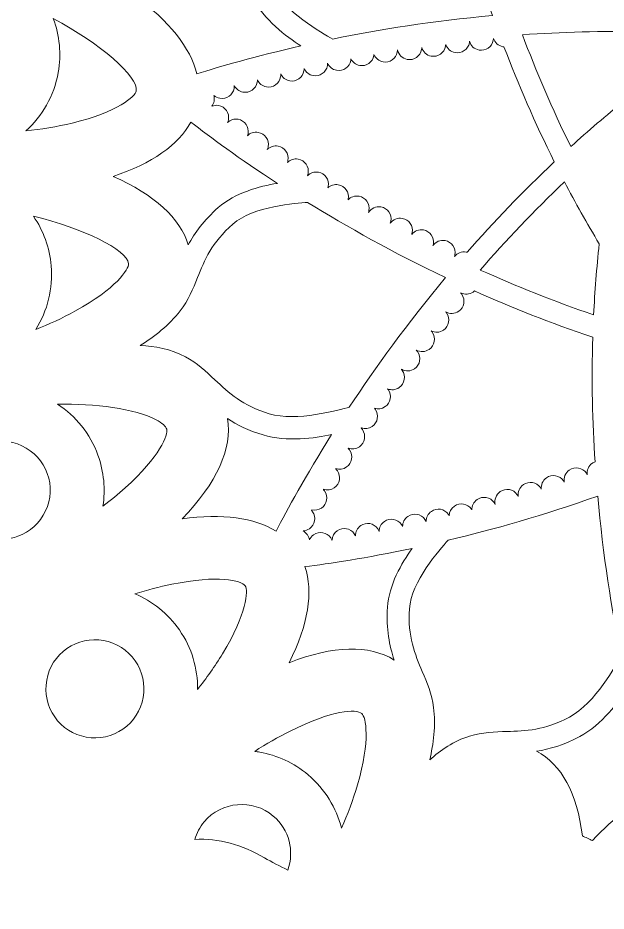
# Model space of a CAD drawing. Header units: millimetres. Extents: x -1844 to 2932, y -490 to 399.
# Drawn here: x 1160.2 to 1217.9, y 77.8 to 165.3 of the extents above; entities that cross this region are included whole.
import ezdxf

# ---------------------------------------------------------------- set-up
doc = ezdxf.new("R2010")
doc.units = ezdxf.units.MM
doc.header["$MEASUREMENT"] = 0
doc.layers.add('Layer 5', color=7, linetype='Continuous')

msp = doc.modelspace()

# ---------------------------------------------------------------- linework, layer by layer
at = {"layer": 'Layer 5', "lineweight": 0}
for points, knots in [([(1650.213, 377.402), (1649.959, 377.497), (1649.698, 377.579), (1649.434, 377.65), (1606.762, 391.275), (1561.291, 398.636), (1514.101, 398.636), (1268.61, 398.636), (1069.601, 199.627), (1069.601, -45.864), (1069.601, -291.355), (1268.61, -490.364), (1514.101, -490.364), (1759.591, -490.364), (1958.601, -291.355), (1958.601, -45.864), (1958.601, 152.148), (1829.122, 319.914), (1650.213, 377.402)], [0, 0, 0, 0, 1, 1, 1, 2, 2, 2, 3, 3, 3, 4, 4, 4, 5, 5, 5, 6, 6, 6, 6]), ([(1195.74, 184.008), (1198.773, 183.807), (1202.4, 180.311), (1202.432, 180.28), (1202.432, 180.28), (1202.432, 180.281), (1202.432, 180.281), (1203.478, 175.887), (1204.887, 170.877), (1206.782, 165.543), (1200.952, 165.017), (1195.653, 164.163), (1191.124, 163.241), (1190.054, 163.832), (1186.379, 165.985), (1185.117, 168.322), (1183.814, 170.735), (1183.759, 172.623), (1183.705, 174.449), (1183.671, 175.628), (1183.635, 176.847), (1183.252, 178.101), (1182.779, 179.65), (1181.853, 180.979), (1180.914, 182.015), (1182.459, 181.66), (1184.333, 181.404), (1186.072, 181.636), (1187.372, 181.809), (1188.496, 182.284), (1189.582, 182.743), (1191.264, 183.454), (1193.004, 184.189), (1195.74, 184.008)], [0, 0, 0, 0, 1, 1, 1, 2, 2, 2, 3, 3, 3, 4, 4, 4, 5, 5, 5, 6, 6, 6, 7, 7, 7, 8, 8, 8, 9, 9, 9, 10, 10, 10, 11, 11, 11, 11]), ([(1181.718, 171.876), (1181.897, 170.523), (1182.29, 169.023), (1183.221, 167.298), (1184.396, 165.123), (1186.581, 163.477), (1188.008, 162.57), (1183.537, 161.555), (1180.03, 160.531), (1177.798, 159.821), (1177.177, 162.377), (1175.111, 164.986), (1171.672, 167.518), (1176.711, 167.744), (1180.148, 169.232), (1181.718, 171.876)], [0, 0, 0, 0, 1, 1, 1, 2, 2, 2, 3, 3, 3, 4, 4, 4, 5, 5, 5, 5]), ([(1163.715, 165.246), (1168.24, 162.865), (1172.113, 159.567), (1171.858, 158.142), (1171.763, 157.613), (1170.052, 156.089), (1165.586, 155.007), (1164.058, 154.636), (1162.489, 154.383), (1161.016, 154.229), (1162.632, 155.678), (1163.795, 157.656), (1164.207, 159.954), (1164.529, 161.757), (1164.337, 163.584), (1163.715, 165.246)], [0, 0, 0, 0, 1, 1, 1, 2, 2, 2, 3, 3, 3, 4, 4, 4, 5, 5, 5, 5]), ([(1214.467, 152.693), (1212.639, 156.411), (1211.067, 160.097), (1209.717, 163.663), (1213.521, 163.928), (1217.527, 164.041), (1221.668, 163.935), (1220.98, 161.752), (1220.346, 159.511), (1219.775, 157.22), (1217.932, 155.744), (1216.163, 154.231), (1214.467, 152.693)], [0, 0, 0, 0, 1, 1, 1, 2, 2, 2, 3, 3, 3, 4, 4, 4, 4]), ([(1179.467, 157.722), (1179.627, 157.58), (1179.825, 157.476), (1180.051, 157.436), (1180.705, 157.319), (1181.33, 157.754), (1181.447, 158.408), (1181.464, 158.5), (1181.467, 158.59), (1181.463, 158.679), (1181.628, 158.355), (1181.933, 158.107), (1182.319, 158.038), (1182.973, 157.921), (1183.598, 158.356), (1183.715, 159.01), (1183.729, 159.089), (1183.735, 159.166), (1183.733, 159.243), (1183.891, 158.894), (1184.212, 158.625), (1184.618, 158.553), (1185.272, 158.436), (1185.897, 158.871), (1186.014, 159.525), (1186.032, 159.628), (1186.033, 159.729), (1186.025, 159.829), (1186.184, 159.482), (1186.503, 159.216), (1186.906, 159.144), (1187.561, 159.027), (1188.186, 159.462), (1188.303, 160.116), (1188.316, 160.192), (1188.321, 160.268), (1188.32, 160.342), (1188.479, 159.997), (1188.798, 159.731), (1189.2, 159.659), (1189.855, 159.542), (1190.48, 159.978), (1190.597, 160.632), (1190.611, 160.711), (1190.616, 160.79), (1190.615, 160.867), (1190.772, 160.517), (1191.094, 160.247), (1191.501, 160.174), (1192.155, 160.057), (1192.78, 160.492), (1192.897, 161.147), (1192.906, 161.195), (1192.905, 161.242), (1192.908, 161.289), (1193.074, 160.967), (1193.378, 160.72), (1193.763, 160.652), (1194.417, 160.535), (1195.042, 160.97), (1195.159, 161.624), (1195.165, 161.654), (1195.163, 161.684), (1195.166, 161.714), (1195.32, 161.354), (1195.645, 161.077), (1196.059, 161.003), (1196.713, 160.886), (1197.338, 161.321), (1197.455, 161.975), (1197.468, 162.044), (1197.471, 162.113), (1197.471, 162.181), (1197.568, 161.713), (1197.938, 161.329), (1198.436, 161.24), (1199.09, 161.123), (1199.715, 161.558), (1199.832, 162.212), (1199.844, 162.281), (1199.847, 162.349), (1199.848, 162.417), (1199.971, 161.991), (1200.322, 161.649), (1200.788, 161.565), (1201.442, 161.448), (1202.067, 161.884), (1202.184, 162.538), (1202.195, 162.598), (1202.196, 162.658), (1202.198, 162.718), (1202.332, 162.312), (1202.673, 161.989), (1203.123, 161.908), (1203.777, 161.791), (1204.403, 162.227), (1204.52, 162.881), (1204.528, 162.926), (1204.527, 162.971), (1204.53, 163.016), (1204.652, 162.587), (1205.004, 162.242), (1205.472, 162.158), (1206.126, 162.041), (1206.751, 162.476), (1206.868, 163.131), (1206.879, 163.19), (1206.88, 163.249), (1206.882, 163.308), (1207.014, 162.898), (1207.357, 162.571), (1207.81, 162.489), (1207.845, 162.483), (1207.879, 162.485), (1207.914, 162.481), (1209.318, 158.81), (1210.951, 155.021), (1212.852, 151.202), (1209.744, 148.278), (1206.9, 145.29), (1204.31, 142.333), (1204.276, 142.342), (1204.245, 142.355), (1204.21, 142.362), (1203.756, 142.443), (1203.321, 142.255), (1203.055, 141.916), (1203.074, 141.972), (1203.093, 142.027), (1203.104, 142.087), (1203.221, 142.741), (1202.785, 143.366), (1202.131, 143.483), (1201.663, 143.567), (1201.213, 143.365), (1200.95, 143.005), (1200.963, 143.048), (1200.979, 143.09), (1200.988, 143.135), (1201.105, 143.79), (1200.669, 144.415), (1200.015, 144.532), (1199.565, 144.612), (1199.133, 144.427), (1198.866, 144.093), (1198.885, 144.15), (1198.905, 144.206), (1198.916, 144.267), (1199.032, 144.921), (1198.597, 145.546), (1197.943, 145.663), (1197.477, 145.746), (1197.03, 145.546), (1196.766, 145.19), (1196.789, 145.254), (1196.81, 145.319), (1196.823, 145.387), (1196.94, 146.042), (1196.504, 146.667), (1195.85, 146.784), (1195.352, 146.873), (1194.872, 146.64), (1194.619, 146.236), (1194.642, 146.299), (1194.663, 146.365), (1194.675, 146.434), (1194.792, 147.088), (1194.357, 147.713), (1193.703, 147.83), (1193.289, 147.904), (1192.888, 147.756), (1192.619, 147.473), (1192.626, 147.502), (1192.638, 147.529), (1192.643, 147.559), (1192.76, 148.213), (1192.325, 148.838), (1191.671, 148.955), (1191.286, 149.024), (1190.915, 148.898), (1190.648, 148.653), (1190.662, 148.699), (1190.678, 148.743), (1190.687, 148.791), (1190.804, 149.445), (1190.369, 150.07), (1189.714, 150.187), (1189.308, 150.26), (1188.912, 150.119), (1188.643, 149.844), (1188.671, 149.916), (1188.694, 149.992), (1188.708, 150.071), (1188.825, 150.725), (1188.389, 151.351), (1187.735, 151.468), (1187.332, 151.54), (1186.942, 151.401), (1186.673, 151.132), (1186.699, 151.202), (1186.721, 151.274), (1186.735, 151.35), (1186.852, 152.004), (1186.416, 152.629), (1185.762, 152.746), (1185.358, 152.818), (1184.967, 152.679), (1184.698, 152.409), (1184.739, 152.5), (1184.774, 152.595), (1184.793, 152.698), (1184.91, 153.352), (1184.474, 153.977), (1183.82, 154.094), (1183.414, 154.167), (1183.02, 154.026), (1182.751, 153.754), (1182.779, 153.825), (1182.801, 153.9), (1182.815, 153.978), (1182.932, 154.632), (1182.497, 155.257), (1181.843, 155.374), (1181.457, 155.443), (1181.084, 155.317), (1180.817, 155.07), (1180.852, 155.152), (1180.88, 155.237), (1180.896, 155.329), (1181.014, 155.983), (1180.578, 156.608), (1179.924, 156.725), (1179.698, 156.766), (1179.476, 156.737), (1179.276, 156.659), (1179.377, 156.8), (1179.452, 156.962), (1179.485, 157.144), (1179.486, 157.153), (1179.486, 157.161), (1179.487, 157.17), (1179.489, 157.178), (1179.492, 157.186), (1179.494, 157.195), (1179.526, 157.377), (1179.512, 157.555), (1179.467, 157.722)], [0, 0, 0, 0, 1, 1, 1, 2, 2, 2, 3, 3, 3, 4, 4, 4, 5, 5, 5, 6, 6, 6, 7, 7, 7, 8, 8, 8, 9, 9, 9, 10, 10, 10, 11, 11, 11, 12, 12, 12, 13, 13, 13, 14, 14, 14, 15, 15, 15, 16, 16, 16, 17, 17, 17, 18, 18, 18, 19, 19, 19, 20, 20, 20, 21, 21, 21, 22, 22, 22, 23, 23, 23, 24, 24, 24, 25, 25, 25, 26, 26, 26, 27, 27, 27, 28, 28, 28, 29, 29, 29, 30, 30, 30, 31, 31, 31, 32, 32, 32, 33, 33, 33, 34, 34, 34, 35, 35, 35, 36, 36, 36, 37, 37, 37, 38, 38, 38, 39, 39, 39, 40, 40, 40, 41, 41, 41, 42, 42, 42, 43, 43, 43, 44, 44, 44, 45, 45, 45, 46, 46, 46, 47, 47, 47, 48, 48, 48, 49, 49, 49, 50, 50, 50, 51, 51, 51, 52, 52, 52, 53, 53, 53, 54, 54, 54, 55, 55, 55, 56, 56, 56, 57, 57, 57, 58, 58, 58, 59, 59, 59, 60, 60, 60, 61, 61, 61, 62, 62, 62, 63, 63, 63, 64, 64, 64, 65, 65, 65, 66, 66, 66, 67, 67, 67, 68, 68, 68, 69, 69, 69, 70, 70, 70, 71, 71, 71, 72, 72, 72, 73, 73, 73, 74, 74, 74, 75, 75, 75, 76, 76, 76, 77, 77, 77, 78, 78, 78, 79, 79, 79, 80, 80, 80, 81, 81, 81, 82, 82, 82, 82]), ([(1185.699, 149.092), (1183.92, 148.807), (1181.549, 148.166), (1179.903, 146.724), (1178.469, 145.468), (1177.588, 144.235), (1176.952, 143.06), (1176.155, 145.703), (1173.652, 147.986), (1169.588, 149.77), (1173.415, 151.046), (1175.991, 152.854), (1177.203, 155.097), (1179.076, 153.647), (1181.963, 151.521), (1185.699, 149.092)], [0, 0, 0, 0, 1, 1, 1, 2, 2, 2, 3, 3, 3, 4, 4, 4, 5, 5, 5, 5]), ([(1216.707, 136.202), (1212.786, 137.538), (1209.068, 139.033), (1205.591, 140.6), (1208.095, 143.477), (1210.847, 146.389), (1213.85, 149.242), (1214.907, 147.213), (1216.043, 145.18), (1217.26, 143.156), (1217, 140.809), (1216.819, 138.488), (1216.707, 136.202)], [0, 0, 0, 0, 1, 1, 1, 2, 2, 2, 3, 3, 3, 4, 4, 4, 4]), ([(1172.247, 133.21), (1173.591, 134.051), (1175.098, 135.195), (1176.163, 136.589), (1176.96, 137.631), (1177.419, 138.761), (1177.862, 139.854), (1178.549, 141.546), (1179.26, 143.296), (1181.323, 145.103), (1183.321, 146.853), (1187.576, 147.173), (1188.648, 147.226), (1192.503, 144.851), (1197.057, 142.294), (1202.187, 139.854), (1198.439, 135.362), (1195.298, 131.015), (1192.748, 127.161), (1191.77, 126.871), (1187.536, 125.713), (1184.902, 126.5), (1182.275, 127.284), (1180.901, 128.58), (1179.572, 129.833), (1178.714, 130.642), (1177.827, 131.479), (1176.669, 132.095), (1175.239, 132.856), (1173.645, 133.141), (1172.247, 133.21)], [0, 0, 0, 0, 1, 1, 1, 2, 2, 2, 3, 3, 3, 4, 4, 4, 5, 5, 5, 6, 6, 6, 7, 7, 7, 8, 8, 8, 9, 9, 9, 10, 10, 10, 10]), ([(1163.513, 140.998), (1163.36, 142.791), (1162.748, 144.456), (1161.779, 145.866), (1166.627, 144.706), (1170.976, 142.598), (1171.093, 141.217), (1171.139, 140.681), (1169.881, 138.767), (1165.847, 136.565), (1164.588, 135.878), (1163.271, 135.276), (1161.999, 134.773), (1163.167, 136.621), (1163.701, 138.786), (1163.513, 140.998)], [0, 0, 0, 0, 1, 1, 1, 2, 2, 2, 3, 3, 3, 4, 4, 4, 5, 5, 5, 5]), ([(1216.078, 120.528), (1216.052, 120.58), (1216.026, 120.633), (1215.991, 120.683), (1215.612, 121.228), (1214.862, 121.362), (1214.316, 120.982), (1213.926, 120.711), (1213.751, 120.25), (1213.819, 119.809), (1213.798, 119.849), (1213.78, 119.89), (1213.754, 119.928), (1213.374, 120.473), (1212.624, 120.607), (1212.079, 120.227), (1211.703, 119.966), (1211.528, 119.53), (1211.576, 119.105), (1211.55, 119.159), (1211.524, 119.212), (1211.488, 119.263), (1211.109, 119.808), (1210.359, 119.942), (1209.813, 119.562), (1209.425, 119.292), (1209.25, 118.834), (1209.316, 118.396), (1209.287, 118.457), (1209.256, 118.518), (1209.216, 118.575), (1208.836, 119.12), (1208.086, 119.255), (1207.541, 118.875), (1207.126, 118.585), (1206.951, 118.082), (1207.058, 117.617), (1207.029, 117.678), (1206.998, 117.739), (1206.958, 117.797), (1206.578, 118.342), (1205.828, 118.476), (1205.283, 118.096), (1204.938, 117.856), (1204.759, 117.468), (1204.769, 117.077), (1204.754, 117.103), (1204.743, 117.13), (1204.725, 117.155), (1204.346, 117.701), (1203.596, 117.835), (1203.05, 117.455), (1202.73, 117.232), (1202.556, 116.88), (1202.54, 116.518), (1202.518, 116.56), (1202.499, 116.603), (1202.471, 116.643), (1202.091, 117.189), (1201.341, 117.323), (1200.796, 116.943), (1200.457, 116.707), (1200.277, 116.327), (1200.281, 115.943), (1200.25, 116.014), (1200.212, 116.083), (1200.166, 116.149), (1199.786, 116.694), (1199.036, 116.829), (1198.491, 116.449), (1198.155, 116.215), (1197.977, 115.84), (1197.977, 115.46), (1197.947, 115.528), (1197.911, 115.595), (1197.867, 115.658), (1197.487, 116.203), (1196.737, 116.338), (1196.192, 115.958), (1195.855, 115.723), (1195.677, 115.348), (1195.677, 114.967), (1195.643, 115.06), (1195.6, 115.152), (1195.54, 115.238), (1195.16, 115.783), (1194.411, 115.917), (1193.865, 115.538), (1193.527, 115.302), (1193.348, 114.924), (1193.351, 114.541), (1193.32, 114.611), (1193.283, 114.68), (1193.237, 114.745), (1192.857, 115.29), (1192.107, 115.424), (1191.562, 115.044), (1191.241, 114.82), (1191.066, 114.467), (1191.052, 114.104), (1191.019, 114.186), (1190.978, 114.267), (1190.925, 114.343), (1190.545, 114.889), (1189.795, 115.023), (1189.25, 114.643), (1189.061, 114.511), (1188.925, 114.335), (1188.839, 114.138), (1188.81, 114.309), (1188.749, 114.477), (1188.643, 114.629), (1188.638, 114.636), (1188.632, 114.642), (1188.627, 114.649), (1188.622, 114.656), (1188.619, 114.664), (1188.614, 114.671), (1188.508, 114.822), (1188.372, 114.939), (1188.221, 115.025), (1188.435, 115.037), (1188.649, 115.104), (1188.837, 115.235), (1189.383, 115.615), (1189.517, 116.365), (1189.137, 116.91), (1189.11, 116.949), (1189.075, 116.98), (1189.044, 117.014), (1189.057, 117.038), (1189.071, 117.062), (1189.084, 117.086), (1189.397, 117.02), (1189.732, 117.068), (1190.015, 117.265), (1190.561, 117.645), (1190.695, 118.395), (1190.315, 118.94), (1190.283, 118.986), (1190.244, 119.026), (1190.207, 119.066), (1190.213, 119.078), (1190.22, 119.09), (1190.227, 119.101), (1190.571, 118.992), (1190.958, 119.032), (1191.276, 119.254), (1191.822, 119.634), (1191.956, 120.384), (1191.576, 120.929), (1191.529, 120.997), (1191.473, 121.055), (1191.414, 121.109), (1191.42, 121.119), (1191.425, 121.128), (1191.431, 121.137), (1191.774, 121.029), (1192.159, 121.069), (1192.477, 121.291), (1193.022, 121.671), (1193.156, 122.42), (1192.777, 122.966), (1192.738, 123.021), (1192.694, 123.069), (1192.649, 123.115), (1192.652, 123.12), (1192.655, 123.125), (1192.658, 123.131), (1193.009, 123.011), (1193.408, 123.05), (1193.735, 123.277), (1194.28, 123.657), (1194.414, 124.407), (1194.034, 124.952), (1193.998, 125.005), (1193.955, 125.05), (1193.913, 125.094), (1193.918, 125.103), (1193.923, 125.111), (1193.929, 125.119), (1194.277, 125.003), (1194.673, 125.042), (1194.997, 125.268), (1195.543, 125.648), (1195.677, 126.398), (1195.297, 126.943), (1195.27, 126.982), (1195.237, 127.014), (1195.206, 127.048), (1195.207, 127.049), (1195.207, 127.05), (1195.208, 127.051), (1195.552, 126.942), (1195.94, 126.983), (1196.259, 127.205), (1196.804, 127.585), (1196.938, 128.335), (1196.559, 128.88), (1196.543, 128.903), (1196.523, 128.921), (1196.506, 128.942), (1196.506, 128.943), (1196.507, 128.945), (1196.508, 128.946), (1196.87, 128.805), (1197.292, 128.838), (1197.635, 129.077), (1198.18, 129.457), (1198.314, 130.207), (1197.934, 130.752), (1197.911, 130.786), (1197.883, 130.814), (1197.856, 130.843), (1197.862, 130.851), (1197.868, 130.859), (1197.874, 130.868), (1198.263, 130.649), (1198.757, 130.653), (1199.148, 130.925), (1199.693, 131.305), (1199.827, 132.055), (1199.447, 132.6), (1199.407, 132.658), (1199.361, 132.708), (1199.314, 132.756), (1199.702, 132.542), (1200.192, 132.548), (1200.58, 132.818), (1201.126, 133.198), (1201.26, 133.948), (1200.88, 134.493), (1200.845, 134.544), (1200.804, 134.587), (1200.763, 134.63), (1201.144, 134.438), (1201.614, 134.451), (1201.989, 134.712), (1202.535, 135.092), (1202.669, 135.842), (1202.289, 136.387), (1202.263, 136.425), (1202.23, 136.456), (1202.201, 136.49), (1202.59, 136.273), (1203.083, 136.278), (1203.473, 136.55), (1204.019, 136.929), (1204.153, 137.679), (1203.773, 138.225), (1203.743, 138.268), (1203.708, 138.304), (1203.673, 138.342), (1203.675, 138.344), (1203.677, 138.347), (1203.679, 138.35), (1204.059, 138.165), (1204.522, 138.179), (1204.893, 138.438), (1204.94, 138.471), (1204.98, 138.51), (1205.021, 138.548), (1208.648, 136.924), (1212.525, 135.378), (1216.62, 134.005), (1216.491, 129.777), (1216.589, 125.686), (1216.844, 121.794), (1216.752, 121.76), (1216.663, 121.718), (1216.579, 121.659), (1216.201, 121.396), (1216.026, 120.955), (1216.078, 120.528)], [0, 0, 0, 0, 1, 1, 1, 2, 2, 2, 3, 3, 3, 4, 4, 4, 5, 5, 5, 6, 6, 6, 7, 7, 7, 8, 8, 8, 9, 9, 9, 10, 10, 10, 11, 11, 11, 12, 12, 12, 13, 13, 13, 14, 14, 14, 15, 15, 15, 16, 16, 16, 17, 17, 17, 18, 18, 18, 19, 19, 19, 20, 20, 20, 21, 21, 21, 22, 22, 22, 23, 23, 23, 24, 24, 24, 25, 25, 25, 26, 26, 26, 27, 27, 27, 28, 28, 28, 29, 29, 29, 30, 30, 30, 31, 31, 31, 32, 32, 32, 33, 33, 33, 34, 34, 34, 35, 35, 35, 36, 36, 36, 37, 37, 37, 38, 38, 38, 39, 39, 39, 40, 40, 40, 41, 41, 41, 42, 42, 42, 43, 43, 43, 44, 44, 44, 45, 45, 45, 46, 46, 46, 47, 47, 47, 48, 48, 48, 49, 49, 49, 50, 50, 50, 51, 51, 51, 52, 52, 52, 53, 53, 53, 54, 54, 54, 55, 55, 55, 56, 56, 56, 57, 57, 57, 58, 58, 58, 59, 59, 59, 60, 60, 60, 61, 61, 61, 62, 62, 62, 63, 63, 63, 64, 64, 64, 65, 65, 65, 66, 66, 66, 67, 67, 67, 68, 68, 68, 69, 69, 69, 70, 70, 70, 71, 71, 71, 72, 72, 72, 73, 73, 73, 74, 74, 74, 75, 75, 75, 76, 76, 76, 77, 77, 77, 78, 78, 78, 79, 79, 79, 80, 80, 80, 81, 81, 81, 82, 82, 82, 83, 83, 83, 84, 84, 84, 85, 85, 85, 86, 86, 86, 87, 87, 87, 88, 88, 88, 89, 89, 89, 90, 90, 90, 91, 91, 91, 91]), ([(1168.1, 122.446), (1167.329, 124.58), (1165.909, 126.296), (1164.143, 127.452), (1167.756, 127.511), (1171.75, 127.02), (1173.815, 125.918), (1174.385, 125.614), (1174.771, 125.273), (1174.847, 125.006), (1174.996, 124.481), (1174.176, 122.304), (1170.772, 119.253), (1170.084, 118.637), (1169.347, 118.033), (1168.585, 117.457), (1168.842, 119.099), (1168.691, 120.81), (1168.1, 122.446)], [0, 0, 0, 0, 1, 1, 1, 2, 2, 2, 3, 3, 3, 4, 4, 4, 5, 5, 5, 6, 6, 6, 6]), ([(1180.798, 126.033), (1181.731, 125.423), (1182.849, 124.864), (1184.286, 124.435), (1186.654, 123.727), (1189.364, 124.108), (1191.014, 124.477), (1188.446, 120.399), (1186.637, 117.068), (1185.577, 115.002), (1183.434, 116.321), (1180.318, 116.737), (1176.355, 116.212), (1179.764, 119.722), (1181.282, 123.076), (1180.798, 126.033)], [0, 0, 0, 0, 1, 1, 1, 2, 2, 2, 3, 3, 3, 4, 4, 4, 5, 5, 5, 5]), ([(1155.186, 115.645), (1154.604, 116.355), (1154.179, 117.173), (1153.923, 118.076), (1153.891, 118.19), (1153.863, 118.304), (1153.837, 118.419), (1153.558, 120.634), (1154.869, 122.782), (1156.974, 123.543), (1158.18, 123.978), (1159.487, 123.916), (1160.65, 123.37), (1161.815, 122.823), (1162.697, 121.858), (1163.132, 120.652), (1163.568, 119.446), (1163.506, 118.141), (1162.96, 116.976), (1162.413, 115.811), (1161.448, 114.93), (1160.242, 114.494), (1160.242, 114.494), (1160.242, 114.494), (1160.242, 114.494), (1158.483, 113.859), (1156.506, 114.312), (1155.186, 115.645)], [0, 0, 0, 0, 1, 1, 1, 2, 2, 2, 3, 3, 3, 4, 4, 4, 5, 5, 5, 6, 6, 6, 7, 7, 7, 8, 8, 8, 9, 9, 9, 9]), ([(1201.01, 97.729), (1200.836, 99.029), (1200.362, 100.153), (1199.903, 101.239), (1199.192, 102.922), (1198.457, 104.661), (1198.638, 107.398), (1198.81, 109.996), (1201.608, 113.215), (1202.426, 114.104), (1206.805, 115.148), (1211.793, 116.553), (1217.103, 118.44), (1217.629, 112.616), (1218.481, 107.322), (1219.402, 102.797), (1218.92, 101.9), (1216.899, 98.165), (1214.324, 96.774), (1211.91, 95.471), (1210.023, 95.416), (1208.197, 95.362), (1207.018, 95.328), (1205.799, 95.292), (1204.545, 94.909), (1202.996, 94.436), (1201.667, 93.51), (1200.63, 92.571), (1200.986, 94.116), (1201.242, 95.99), (1201.01, 97.729)], [0, 0, 0, 0, 1, 1, 1, 2, 2, 2, 3, 3, 3, 4, 4, 4, 5, 5, 5, 6, 6, 6, 7, 7, 7, 8, 8, 8, 9, 9, 9, 10, 10, 10, 10]), ([(1197.148, 102.369), (1194.695, 103.886), (1191.186, 103.797), (1186.852, 102.106), (1188.72, 105.844), (1189.242, 109.038), (1188.393, 111.519), (1190.737, 111.811), (1194.383, 112.352), (1198.911, 113.312), (1197.855, 111.852), (1196.632, 109.723), (1196.488, 107.54), (1196.345, 105.389), (1196.682, 103.757), (1197.148, 102.369)], [0, 0, 0, 0, 1, 1, 1, 2, 2, 2, 3, 3, 3, 4, 4, 4, 5, 5, 5, 5]), ([(1171.722, 108.852), (1172.908, 109.222), (1174.143, 109.545), (1175.349, 109.791), (1179.895, 110.72), (1182.139, 110.204), (1182.537, 109.631), (1182.844, 109.19), (1182.712, 106.903), (1180.319, 102.98), (1179.569, 101.75), (1178.725, 100.565), (1177.871, 99.489), (1177.889, 101.516), (1177.307, 103.558), (1176.085, 105.314), (1174.958, 106.931), (1173.434, 108.132), (1171.722, 108.852)], [0, 0, 0, 0, 1, 1, 1, 2, 2, 2, 3, 3, 3, 4, 4, 4, 5, 5, 5, 6, 6, 6, 6]), ([(1163.072, 100.392), (1163.298, 101.659), (1164.003, 102.76), (1165.055, 103.493), (1166.107, 104.225), (1167.383, 104.504), (1168.65, 104.278), (1169.917, 104.051), (1171.018, 103.347), (1171.751, 102.295), (1172.483, 101.243), (1172.762, 99.966), (1172.535, 98.699), (1172.309, 97.433), (1171.605, 96.332), (1170.553, 95.599), (1169.501, 94.866), (1168.224, 94.587), (1166.957, 94.814), (1165.691, 95.04), (1164.589, 95.744), (1163.857, 96.797), (1163.124, 97.849), (1162.845, 99.125), (1163.072, 100.392)], [0, 0, 0, 0, 1, 1, 1, 2, 2, 2, 3, 3, 3, 4, 4, 4, 5, 5, 5, 6, 6, 6, 7, 7, 7, 8, 8, 8, 8]), ([(1215.347, 94.878), (1217.523, 96.053), (1219.169, 98.239), (1220.076, 99.666), (1221.181, 94.797), (1222.297, 91.072), (1223.007, 88.89), (1220.887, 88.468), (1218.728, 87.042), (1216.604, 84.662), (1216.271, 84.815), (1215.936, 84.974), (1215.602, 85.134), (1215.095, 89.3), (1213.57, 92.129), (1211.102, 93.423), (1212.368, 93.621), (1213.762, 94.022), (1215.347, 94.878)], [0, 0, 0, 0, 1, 1, 1, 2, 2, 2, 3, 3, 3, 4, 4, 4, 5, 5, 5, 6, 6, 6, 6]), ([(1183.969, 93.338), (1183.804, 93.367), (1183.638, 93.393), (1183.472, 93.414), (1184.582, 94.129), (1185.766, 94.81), (1186.944, 95.4), (1191.116, 97.489), (1193.428, 97.576), (1193.965, 97.124), (1194.376, 96.777), (1194.84, 94.534), (1193.544, 90.125), (1193.113, 88.659), (1192.568, 87.216), (1191.985, 85.894), (1191.48, 87.867), (1190.372, 89.702), (1188.7, 91.113), (1187.304, 92.29), (1185.669, 93.034), (1183.969, 93.338)], [0, 0, 0, 0, 1, 1, 1, 2, 2, 2, 3, 3, 3, 4, 4, 4, 5, 5, 5, 6, 6, 6, 7, 7, 7, 7]), ([(1178.517, 86.499), (1180.226, 88.526), (1183.267, 88.785), (1185.295, 87.075), (1186.87, 85.747), (1187.372, 83.616), (1186.718, 81.78), (1185.913, 82.159), (1185.146, 82.558), (1184.426, 82.983), (1182.21, 84.291), (1179.944, 84.89), (1177.589, 84.788), (1177.774, 85.404), (1178.084, 85.986), (1178.517, 86.499)], [0, 0, 0, 0, 1, 1, 1, 2, 2, 2, 3, 3, 3, 4, 4, 4, 5, 5, 5, 5])]:
    msp.add_open_spline(points, degree=3, knots=knots, dxfattribs=at)

doc.saveas('drawing.dxf')
